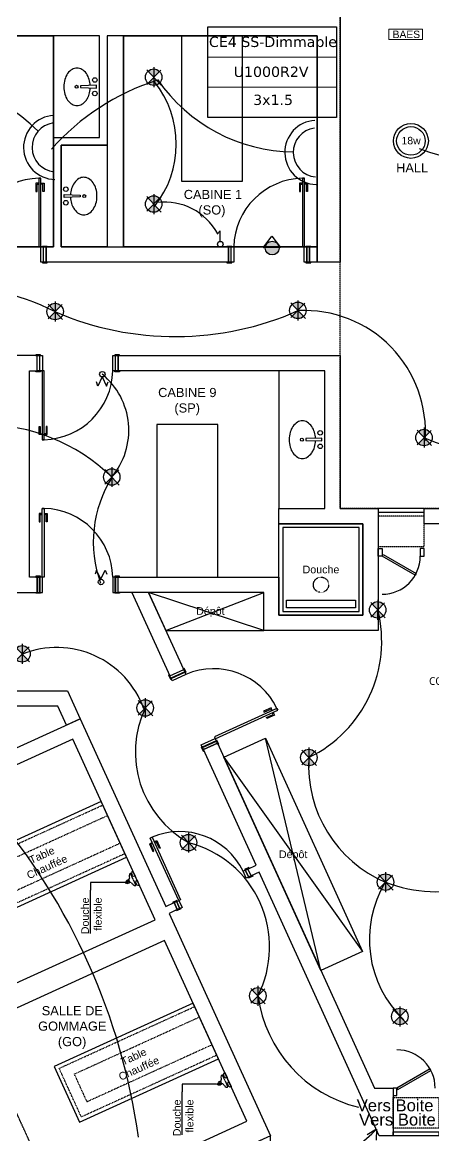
# Model space of a CAD drawing. Header units: millimetres. Extents: x 31778 to 54642, y 18502 to 28743.
# Drawn here: x 36050 to 36589, y 20544 to 22002 of the extents above; entities that cross this region are included whole.
import ezdxf
from ezdxf.enums import TextEntityAlignment as Align

# ---------------------------------------------------------------- set-up
doc = ezdxf.new("R2010")
doc.units = ezdxf.units.MM
for name, pattern in [('ACAD_ISO03W100', [30, 12, -18]), ('CACHE', [0.375, 0.25, -0.125]), ('DASHED2', [0.375, 0.25, -0.125])]:
    doc.linetypes.add(name, pattern=pattern)
for name, color, linetype in [('BS', 1, 'Continuous'), ('CIRCUITS ECLAIRAGE', 1, 'Continuous'), ('eclairage vision', 1, 'Continuous'), ('MUR BAS', 7, 'Continuous'), ('Plan Archi', 8, 'Continuous')]:
    doc.layers.add(name, color=color, linetype=linetype)
doc.layers.add('STRUCTURE POUTRES', color=5, linetype='ACAD_ISO03W100', lineweight=20)
doc.styles.add('0-TEXT-BASE', font='')
doc.styles.get("Standard").update_dxf_attribs({"font": 'arial.ttf'})
doc.styles.add('STD', font='arial.ttf')
doc.styles.add('Verdana', font='verdana.ttf')
doc.styles.get('0-TEXT-BASE').set_extended_font_data('Roboto Light')

# ---------------------------------------------------------------- blocks, each defined once
blk = doc.blocks.new('_DOT')
at = {"color": 0, "linetype": 'ByBlock', "ltscale": 0.3}
blk.add_line((-0.5, 0), (-1, 0), dxfattribs=at)
at = {"color": 0, "linetype": 'ByBlock', "ltscale": 0.3, "const_width": 0.5}
blk.add_lwpolyline([(-0.25, 0, 1), (0.25, 0, 1)], format="xyb", close=True, dxfattribs=at)
blk = doc.blocks.new('18w')
at = {"layer": 'MUR BAS', "color": 1}
for radius in [46.6, 38.1]:
    blk.add_circle((54837.7, -12071.2), radius, dxfattribs=at)
at = {"layer": 'MUR BAS', "color": 1, "insert": (54812.6, -12060.4), "char_height": 20, "attachment_point": 1}
blk.add_mtext_dynamic_manual_height_columns('18w', width=53.485, gutter_width=100, heights=[0], dxfattribs=at)
blk = doc.blocks.new('variateur')
at = {"layer": 'eclairage vision'}
h = blk.add_hatch(color=5, dxfattribs=at)
h.paths.add_polyline_path([(54656.2, -12067.7), (54656.1, -12078.4), (54656.2, -12078.5), (54663.7, -12070.8, 0.196209)])
h.paths.add_polyline_path([(54656.2, -12067.7, 0.190517), (54648.8, -12070.6), (54656.1, -12078.4)])
h.paths.add_polyline_path([(54656.1, -12089.3, 0.192665), (54663.6, -12086.4), (54656.2, -12078.5), (54656.1, -12078.6)])
h.paths.add_polyline_path([(54656.1, -12078.6), (54648.6, -12086.2, 0.194568), (54656.1, -12089.3)])
at = {"layer": 'eclairage vision', "color": 5}
for p, q in [((54647, -12068.7), (54666, -12089)), ((54665.3, -12069.2), (54647, -12087.9)), ((54656.2, -12065.5), (54656.1, -12091.5))]:
    blk.add_line(p, q, dxfattribs=at)
blk.add_circle((54656.1, -12078.5), 10.8, dxfattribs=at)
blk = doc.blocks.new('interrupteur simple allumage')
at = {"color": 3}
for p, q in [((0, -27473), (-13941, -42319)), ((0, -73626), (0, -27473))]:
    blk.add_line(p, q, dxfattribs=at)
blk.add_circle((0, -85871), 12245, dxfattribs=at)
blk = doc.blocks.new('interrupteur va et vient')
at = {"color": 3}
for p, q in [((-54224, 161), (-63058, -26710)), ((-27133, -57936), (-54224, 161)), ((-27143, -57938), (-52, 159)), ((-52, 159), (8782, -26712))]:
    blk.add_line(p, q, dxfattribs=at)
blk.add_circle((-27143, -74945), 17007, dxfattribs=at)
blk = doc.blocks.new('BS')
at = {"layer": 'BS', "color": 5, "lineweight": 20}
blk.add_lwpolyline([(-0.073, 0.734), (0.373, 0.734), (0.373, -0.74), (-0.073, -0.74)], close=True, dxfattribs=at)
at = {"layer": 'BS', "insert": (-0.014, -0.574), "char_height": 0.3211, "width": 1.19868, "attachment_point": 1, "rotation": 90, "style": 'STD'}
blk.add_mtext('BAES', dxfattribs=at)
blk = doc.blocks.new('ETIQ ECL')
at = {"color": 6, "linetype": 'ByBlock'}
blk.add_lwpolyline([(-28.09, 19.8), (28.09, 19.8), (28.09, -19.8), (-28.09, -19.8)], close=True, dxfattribs=at)
at = {"layer": 'STRUCTURE POUTRES', "color": 6, "linetype": 'ByBlock'}
for points in [[(-28.09, 19.8), (28.09, 19.8), (28.09, 6.6), (-28.09, 6.6)], [(-28.09, 6.6), (28.09, 6.6), (28.09, -6.6), (-28.09, -6.6)], [(-28.09, -6.6), (28.09, -6.6), (28.09, -19.8), (-28.09, -19.8)]]:
    blk.add_lwpolyline(points, close=True, dxfattribs=at)
at = {"layer": 'STRUCTURE POUTRES', "color": 6, "linetype": 'ByBlock', "style": 'Verdana'}
for tag, p in [('CIRCUIT', (0.33, 10.99)), ('CABLE', (-0.49, -2.08)), ('SECTION', (0.37, -14.32))]:
    blk.add_attdef(tag, text='', height=4.5, dxfattribs=at).set_placement(p, align=Align.CENTER)
blk = doc.blocks.new('FLECHZ')
at = {"color": 6}
for q in [(-13.5, 5), (-3.4, 14)]:
    blk.add_line((0, 0), q, dxfattribs=at)
blk = doc.blocks.new('A$C05632335')
at = {"layer": 'CIRCUITS ECLAIRAGE'}
h = blk.add_hatch(color=3, dxfattribs=at)
h.dxf.hatch_style = 1
edge = h.paths.add_edge_path()
edge.add_arc((10.8, 15.7), 9.07, 0, 360)
at = {"layer": 'CIRCUITS ECLAIRAGE', "color": 3}
for p, q in [((0, 15.3), (22.6, 15.3)), ((10.8, 0), (0, 15.3)), ((22.6, 15.3), (10.8, 0))]:
    blk.add_line(p, q, dxfattribs=at)
blk.add_circle((10.8, 15.7), 9.07, dxfattribs=at)

msp = doc.modelspace()

# ---------------------------------------------------------------- linework, layer by layer
at = {"layer": 'CIRCUITS ECLAIRAGE', "color": 1, "lineweight": 35}
for p, q in [((36090.947, 21984.371), (35815.947, 21984.371)), ((36090.947, 21708.215), (36090.947, 21984.371)), ((36182.297, 21984.371), (36182.297, 21708.215)), ((36435.947, 21984.371), (36182.297, 21984.371)), ((36435.947, 21708.215), (36435.947, 21984.371)), ((35815.947, 21708.215), (36090.947, 21708.215)), ((36182.297, 21708.215), (36435.947, 21708.215))]:
    msp.add_line(p, q, dxfattribs=at)
at = {"layer": 'CIRCUITS ECLAIRAGE', "color": 4}
for centre, radius, start, end in [((35908.737, 21699.647), 227.5, 44.681877, 101.578948), ((36120.564, 21842.766), 130.953, 321.29775, 38.70225), ((36407.358, 22051.261), 218.738, 214.4992, 269.31525), ((36235.911, 21687.466), 79.561, 28.951883, 96.357363), ((35934.829, 21302.056), 358.091, 63.741719, 115.732818), ((36250.297, 21986.613), 395.897, 246.629664, 293.921161), ((36419.243, 21466.362), 158.562, 355.602986, 92.90976), ((36094.55, 21468.078), 94.841, 319.885232, 50.683351), ((35996.775, 21230.083), 245.547, 46.086072, 132.604328), ((36701.558, 21755.884), 322.934, 247.192527, 290.39571), ((36301.19, 21321.912), 158.289, 147.664101, 200.023308), ((36351.03, 21191.991), 169.5, 295.951029, 14.030442), ((36094.887, 21062.266), 121.398, 19.818709, 111.65468), ((36333.35, 21046.497), 135.308, 154.462768, 240.961433), ((36590.581, 21028.666), 165.731, 176.26284, 247.044731), ((36233.248, 20791.663), 140.518, 332.857299, 75.665012), ((36592.627, 21052.485), 188.591, 249.173797, 321.257631), ((36649.458, 20801.405), 145.117, 148.917047, 226.555965), ((36530.686, 20750.468), 173.599, 187.714035, 256.485862)]:
    msp.add_arc(centre, radius, start, end, dxfattribs=at)
at = {"layer": 'CIRCUITS ECLAIRAGE', "color": 2}
msp.add_arc((36319.457, 21632.522), 308.17, 107.683171, 138.633434, dxfattribs=at)
at = {"layer": 'CIRCUITS ECLAIRAGE', "color": 3}
for centre, radius, start, end in [((36093.577, 21838.519), 42.02, 93.433272, 268.730057), ((36094.926, 21838.544), 32.265, 98.107904, 264.055426), ((36435.654, 21831.918), 42.02, 93.433272, 268.730057), ((36437.003, 21831.943), 32.265, 98.107904, 264.055426)]:
    msp.add_arc(centre, radius, start, end, dxfattribs=at)
at = {"layer": 'CIRCUITS ECLAIRAGE', "color": 6}
for centre, radius, start, end in [((36664.801, 22086.699), 267.242, 249.165497, 296.9753), ((35371.721, 20426.516), 838.383, 7.947001, 40.356694), ((36197.189, 20886.886), 460.42, 278.210388, 313.466817)]:
    msp.add_arc(centre, radius, start, end, dxfattribs=at)
at = {"layer": 'Plan Archi', "linetype": 'DASHED2'}
for p, q in [((36466.028, 21365.786), (36466.028, 22217.672)), ((36655.508, 21365.786), (36466.028, 21365.786)), ((36576.028, 21355.786), (36516.028, 21355.786)), ((36516.028, 21355.786), (36516.028, 21315.786)), ((36576.028, 21315.786), (36576.028, 21355.786)), ((36516.028, 21315.786), (36576.028, 21315.786)), ((36065.24, 20524.142), (36023.761, 20615.134))]:
    msp.add_line(p, q, dxfattribs=at)
at = {"layer": 'Plan Archi'}
for p, q in [((36465.947, 22115.172), (36465.947, 21688.215)), ((36150.947, 21984.371), (35815.947, 21984.371)), ((36150.947, 21984.371), (36090.947, 21984.371)), ((36090.947, 21984.371), (36090.947, 21851.293)), ((36150.947, 21851.293), (36150.947, 21984.371)), ((36150.947, 21851.293), (36150.947, 21984.371)), ((36435.947, 21984.371), (36160.947, 21984.371)), ((36160.947, 21984.371), (36160.947, 21841.293)), ((36338.447, 21984.371), (36258.447, 21984.371)), ((36258.447, 21984.371), (36258.447, 21794.371)), ((36338.447, 21794.371), (36338.447, 21984.371)), ((36435.947, 21688.215), (36435.947, 21984.371)), ((36147.19, 21919.811), (36126.23, 21919.152)), ((36126.23, 21919.152), (36126.23, 21916.777)), ((36126.23, 21916.777), (36147.19, 21916.117)), ((36147.19, 21916.117), (36147.19, 21919.811)), ((36090.947, 21851.293), (36150.947, 21851.293)), ((36090.947, 21708.215), (36090.947, 21851.293)), ((36090.947, 21851.293), (36150.947, 21851.293)), ((36100.947, 21708.215), (36100.947, 21841.293)), ((36100.947, 21841.293), (36160.947, 21841.293)), ((36160.947, 21841.293), (36100.947, 21841.293)), ((36100.947, 21841.293), (36100.947, 21708.215)), ((36160.947, 21841.293), (36160.947, 21708.215)), ((36071.746, 21798.227), (36071.746, 21708.215)), ((36074.388, 21798.227), (36071.746, 21798.227)), ((36071.746, 21798.227), (36074.388, 21798.227)), ((36074.388, 21708.215), (36074.388, 21798.227)), ((36416.746, 21798.227), (36416.746, 21708.215)), ((36419.388, 21798.227), (36416.746, 21798.227)), ((36416.746, 21798.227), (36419.388, 21798.227)), ((36419.388, 21708.215), (36419.388, 21798.227)), ((36067.79, 21791.513), (36067.79, 21780.786)), ((36071.584, 21791.513), (36067.79, 21791.513)), ((36069.162, 21780.786), (36069.162, 21790.384)), ((36069.162, 21790.384), (36071.665, 21790.384)), ((36076.972, 21790.384), (36074.469, 21790.384)), ((36074.55, 21791.513), (36078.344, 21791.513)), ((36076.972, 21780.786), (36076.972, 21790.384)), ((36078.344, 21791.513), (36078.344, 21780.786)), ((36258.447, 21794.371), (36338.447, 21794.371)), ((36412.79, 21791.513), (36412.79, 21780.786)), ((36416.584, 21791.513), (36412.79, 21791.513)), ((36414.162, 21780.786), (36414.162, 21790.384)), ((36414.162, 21790.384), (36416.665, 21790.384)), ((36421.972, 21790.384), (36419.469, 21790.384)), ((36419.55, 21791.513), (36423.344, 21791.513)), ((36421.972, 21780.786), (36421.972, 21790.384)), ((36423.344, 21791.513), (36423.344, 21780.786)), ((36067.79, 21780.786), (36069.162, 21780.786)), ((36078.344, 21780.786), (36076.972, 21780.786)), ((36104.704, 21773.039), (36104.704, 21776.733)), ((36104.704, 21776.733), (36125.664, 21776.073)), ((36125.664, 21773.699), (36104.704, 21773.039)), ((36125.664, 21776.073), (36125.664, 21773.699)), ((36412.79, 21780.786), (36414.162, 21780.786)), ((36423.344, 21780.786), (36421.972, 21780.786)), ((36071.746, 21708.215), (36074.388, 21708.215)), ((36074.067, 21688.215), (36074.067, 21708.215)), ((36074.067, 21708.215), (36077.278, 21708.215)), ((36076.36, 21708.368), (36076.36, 21709.284)), ((36076.36, 21709.284), (36082.628, 21709.284)), ((36082.628, 21708.368), (36076.36, 21708.368)), ((36077.278, 21708.215), (36077.278, 21688.215)), ((36077.736, 21688.215), (36077.736, 21708.215)), ((36077.736, 21708.215), (36080.947, 21708.215)), ((36080.947, 21688.215), (36080.947, 21708.215)), ((36080.947, 21708.215), (36090.947, 21708.215)), ((36080.947, 21708.215), (36080.947, 21688.215)), ((36082.628, 21709.284), (36082.628, 21708.368)), ((36160.947, 21708.215), (36100.947, 21708.215)), ((36100.947, 21708.215), (36319.866, 21708.215)), ((36317.879, 21708.368), (36317.879, 21709.284)), ((36317.879, 21709.284), (36324.147, 21709.284)), ((36324.147, 21708.368), (36317.879, 21708.368)), ((36319.866, 21708.215), (36319.866, 21688.215)), ((36319.866, 21688.215), (36319.866, 21708.215)), ((36319.866, 21708.215), (36323.077, 21708.215)), ((36323.077, 21708.215), (36323.077, 21688.215)), ((36323.535, 21688.215), (36323.535, 21708.215)), ((36323.535, 21708.215), (36326.746, 21708.215)), ((36324.147, 21709.284), (36324.147, 21708.368)), ((36326.746, 21708.215), (36326.746, 21688.215)), ((36416.746, 21708.215), (36419.388, 21708.215)), ((36419.067, 21688.215), (36419.067, 21708.215)), ((36419.067, 21708.215), (36422.278, 21708.215)), ((36421.36, 21708.368), (36421.36, 21709.284)), ((36421.36, 21709.284), (36427.628, 21709.284)), ((36427.628, 21708.368), (36421.36, 21708.368)), ((36422.278, 21708.215), (36422.278, 21688.215)), ((36422.736, 21688.215), (36422.736, 21708.215)), ((36422.736, 21708.215), (36425.947, 21708.215)), ((36425.947, 21688.215), (36425.947, 21708.215)), ((36425.947, 21708.215), (36435.947, 21708.215)), ((36425.947, 21708.215), (36425.947, 21688.215)), ((36427.628, 21709.284), (36427.628, 21708.368)), ((36435.947, 21708.215), (36435.947, 21688.215)), ((36077.278, 21688.215), (36074.067, 21688.215)), ((36080.947, 21688.215), (36074.067, 21688.215)), ((36076.36, 21688.062), (36076.36, 21687.146)), ((36082.628, 21688.062), (36076.36, 21688.062)), ((36076.36, 21687.146), (36082.628, 21687.146)), ((36080.794, 21688.215), (36076.513, 21688.215)), ((36319.866, 21688.215), (36080.947, 21688.215)), ((36082.628, 21687.146), (36082.628, 21688.062)), ((36317.879, 21688.062), (36317.879, 21687.146)), ((36324.147, 21688.062), (36317.879, 21688.062)), ((36317.879, 21687.146), (36324.147, 21687.146)), ((36323.077, 21688.215), (36319.866, 21688.215)), ((36326.746, 21688.215), (36323.535, 21688.215)), ((36324.147, 21687.146), (36324.147, 21688.062)), ((36422.278, 21688.215), (36419.067, 21688.215)), ((36425.947, 21688.215), (36419.067, 21688.215)), ((36421.36, 21688.062), (36421.36, 21687.146)), ((36427.628, 21688.062), (36421.36, 21688.062)), ((36421.36, 21687.146), (36427.628, 21687.146)), ((36425.794, 21688.215), (36421.513, 21688.215)), ((36435.947, 21688.215), (36425.947, 21688.215)), ((36427.628, 21687.146), (36427.628, 21688.062)), ((36465.947, 21688.215), (36435.947, 21688.215)), ((36069.289, 21565.786), (36039.289, 21565.786)), ((36073.875, 21566.856), (36067.607, 21566.856)), ((36067.607, 21566.856), (36067.607, 21565.939)), ((36067.607, 21565.939), (36073.875, 21565.939)), ((36069.289, 21545.786), (36069.289, 21565.786)), ((36069.289, 21545.786), (36069.289, 21565.786)), ((36069.289, 21565.786), (36076.169, 21565.786)), ((36069.442, 21565.786), (36073.722, 21565.786)), ((36072.499, 21565.786), (36072.499, 21545.786)), ((36072.958, 21545.786), (36072.958, 21565.786)), ((36072.958, 21565.786), (36076.169, 21565.786)), ((36073.875, 21565.939), (36073.875, 21566.856)), ((36076.169, 21565.786), (36076.169, 21545.786)), ((36168.49, 21545.786), (36168.49, 21565.786)), ((36168.49, 21565.786), (36171.7, 21565.786)), ((36177.357, 21566.856), (36171.089, 21566.856)), ((36171.089, 21566.856), (36171.089, 21565.939)), ((36171.089, 21565.939), (36177.357, 21565.939)), ((36171.7, 21565.786), (36171.7, 21545.786)), ((36172.159, 21545.786), (36172.159, 21565.786)), ((36172.159, 21565.786), (36175.37, 21565.786)), ((36175.37, 21545.786), (36175.37, 21565.786)), ((36175.37, 21565.786), (36466.028, 21565.786)), ((36175.37, 21565.786), (36175.37, 21545.786)), ((36177.357, 21565.939), (36177.357, 21566.856)), ((36466.028, 21565.786), (36466.028, 21365.786)), ((36059.289, 21275.786), (36059.289, 21545.786)), ((36059.289, 21545.786), (36069.289, 21545.786)), ((36067.607, 21544.717), (36067.607, 21545.634)), ((36067.607, 21545.634), (36073.875, 21545.634)), ((36073.875, 21544.717), (36067.607, 21544.717)), ((36072.499, 21545.786), (36069.289, 21545.786)), ((36076.169, 21545.786), (36072.958, 21545.786)), ((36073.875, 21545.634), (36073.875, 21544.717)), ((36075.848, 21545.786), (36075.848, 21455.775)), ((36078.49, 21545.786), (36075.848, 21545.786)), ((36078.49, 21455.775), (36078.49, 21545.786)), ((36171.7, 21545.786), (36168.49, 21545.786)), ((36171.089, 21544.717), (36171.089, 21545.634)), ((36171.089, 21545.634), (36177.357, 21545.634)), ((36177.357, 21544.717), (36171.089, 21544.717)), ((36175.37, 21545.786), (36172.159, 21545.786)), ((36446.028, 21545.786), (36175.37, 21545.786)), ((36177.357, 21545.634), (36177.357, 21544.717)), ((36446.028, 21545.786), (36386.028, 21545.786)), ((36386.028, 21545.786), (36386.028, 21365.786)), ((36446.028, 21365.786), (36446.028, 21545.786)), ((36446.028, 21365.786), (36446.028, 21545.786)), ((36071.892, 21462.488), (36071.892, 21473.215)), ((36071.892, 21473.215), (36073.264, 21473.215)), ((36075.686, 21462.488), (36071.892, 21462.488)), ((36073.264, 21473.215), (36073.264, 21463.617)), ((36073.264, 21463.617), (36075.767, 21463.617)), ((36081.074, 21463.617), (36078.571, 21463.617)), ((36078.652, 21462.488), (36082.446, 21462.488)), ((36081.074, 21473.215), (36081.074, 21463.617)), ((36082.446, 21473.215), (36081.074, 21473.215)), ((36082.446, 21462.488), (36082.446, 21473.215)), ((36306.028, 21475.786), (36226.028, 21475.786)), ((36226.028, 21475.786), (36226.028, 21275.786)), ((36306.028, 21275.786), (36306.028, 21475.786)), ((36075.848, 21455.775), (36078.49, 21455.775)), ((36078.49, 21455.775), (36075.848, 21455.775)), ((36442.271, 21457.765), (36421.311, 21457.106)), ((36421.311, 21457.106), (36421.311, 21454.731)), ((36421.311, 21454.731), (36442.271, 21454.071)), ((36442.271, 21454.071), (36442.271, 21457.765)), ((36075.848, 21275.786), (36075.848, 21365.798)), ((36075.848, 21365.798), (36078.49, 21365.798)), ((36078.49, 21365.798), (36075.848, 21365.798)), ((36078.49, 21365.798), (36078.49, 21275.786)), ((36386.028, 21365.786), (36446.028, 21365.786)), ((36386.028, 21345.786), (36386.028, 21365.786)), ((36386.028, 21365.786), (36446.028, 21365.786)), ((36466.028, 21365.786), (36516.028, 21365.786)), ((36516.028, 21365.786), (36516.028, 21205.786)), ((36516.028, 21365.786), (36516.028, 21360.786)), ((36576.028, 21365.786), (36516.028, 21365.786)), ((36516.028, 21360.786), (36576.028, 21360.786)), ((36576.028, 21345.786), (36576.028, 21365.786)), ((36576.028, 21365.786), (36685.508, 21365.786)), ((36576.028, 21360.786), (36576.028, 21365.786)), ((36071.892, 21359.085), (36071.892, 21348.358)), ((36075.686, 21359.085), (36071.892, 21359.085)), ((36071.892, 21348.358), (36073.264, 21348.358)), ((36073.264, 21348.358), (36073.264, 21357.956)), ((36073.264, 21357.956), (36075.767, 21357.956)), ((36081.074, 21357.956), (36078.571, 21357.956)), ((36078.652, 21359.085), (36082.446, 21359.085)), ((36081.074, 21348.358), (36081.074, 21357.956)), ((36082.446, 21348.358), (36081.074, 21348.358)), ((36082.446, 21359.085), (36082.446, 21348.358)), ((36386.028, 21345.786), (36496.028, 21345.786)), ((36386.028, 21225.786), (36386.028, 21345.786)), ((36496.028, 21345.786), (36386.028, 21345.786)), ((36496.028, 21345.786), (36496.028, 21225.786)), ((36496.028, 21225.786), (36496.028, 21345.786)), ((36655.508, 21345.786), (36576.028, 21345.786)), ((36491.028, 21340.786), (36391.028, 21340.786)), ((36391.028, 21340.786), (36391.028, 21230.786)), ((36491.028, 21230.786), (36491.028, 21340.786)), ((36516.028, 21303.286), (36516.028, 21313.286)), ((36516.028, 21313.286), (36521.028, 21313.286)), ((36521.028, 21303.286), (36516.028, 21303.286)), ((36521.028, 21313.286), (36521.028, 21303.286)), ((36521.028, 21303.286), (36522.278, 21305.451)), ((36564.329, 21278.286), (36521.028, 21303.286)), ((36522.278, 21305.451), (36565.579, 21280.451)), ((36576.028, 21313.286), (36571.028, 21313.286)), ((36571.028, 21313.286), (36571.028, 21303.286)), ((36571.028, 21303.286), (36576.028, 21303.286)), ((36576.028, 21303.286), (36576.028, 21313.286)), ((36069.289, 21275.786), (36059.289, 21275.786)), ((36073.875, 21276.856), (36067.607, 21276.856)), ((36067.607, 21276.856), (36067.607, 21275.939)), ((36067.607, 21275.939), (36073.875, 21275.939)), ((36072.499, 21275.786), (36069.289, 21275.786)), ((36069.289, 21275.786), (36069.289, 21255.786)), ((36069.289, 21255.786), (36069.289, 21275.786)), ((36072.499, 21255.786), (36072.499, 21275.786)), ((36076.169, 21275.786), (36072.958, 21275.786)), ((36072.958, 21275.786), (36072.958, 21255.786)), ((36073.875, 21275.939), (36073.875, 21276.856)), ((36078.49, 21275.786), (36075.848, 21275.786)), ((36076.169, 21255.786), (36076.169, 21275.786)), ((36171.7, 21275.786), (36168.49, 21275.786)), ((36168.49, 21275.786), (36168.49, 21255.786)), ((36177.357, 21276.856), (36171.089, 21276.856)), ((36171.089, 21276.856), (36171.089, 21275.939)), ((36171.089, 21275.939), (36177.357, 21275.939)), ((36171.7, 21255.786), (36171.7, 21275.786)), ((36175.37, 21275.786), (36172.159, 21275.786)), ((36172.159, 21275.786), (36172.159, 21255.786)), ((36175.37, 21255.786), (36175.37, 21275.786)), ((36175.37, 21255.786), (36175.37, 21275.786)), ((36175.37, 21275.786), (36386.028, 21275.786)), ((36177.357, 21275.939), (36177.357, 21276.856)), ((36226.028, 21275.786), (36306.028, 21275.786)), ((36386.028, 21275.786), (36386.028, 21225.786)), ((36565.579, 21280.451), (36564.329, 21278.286)), ((36039.289, 21255.786), (36069.289, 21255.786)), ((36067.607, 21254.717), (36067.607, 21255.634)), ((36067.607, 21255.634), (36073.875, 21255.634)), ((36073.875, 21254.717), (36067.607, 21254.717)), ((36069.289, 21255.786), (36076.169, 21255.786)), ((36069.442, 21255.786), (36073.722, 21255.786)), ((36072.958, 21255.786), (36076.169, 21255.786)), ((36073.875, 21255.634), (36073.875, 21254.717)), ((36168.49, 21255.786), (36171.7, 21255.786)), ((36171.089, 21254.717), (36171.089, 21255.634)), ((36171.089, 21255.634), (36177.357, 21255.634)), ((36177.357, 21254.717), (36171.089, 21254.717)), ((36172.159, 21255.786), (36175.37, 21255.786)), ((36366.028, 21255.786), (36175.37, 21255.786)), ((36177.357, 21255.634), (36177.357, 21254.717)), ((36193.297, 21255.786), (36243.134, 21146.461)), ((36215.277, 21255.786), (36193.297, 21255.786)), ((36366.028, 21255.786), (36215.277, 21255.786)), ((36215.277, 21255.786), (36238.07, 21205.786)), ((36366.028, 21205.786), (36215.277, 21255.786)), ((36261.332, 21154.756), (36215.277, 21255.786)), ((36238.07, 21205.786), (36366.028, 21255.786)), ((36366.028, 21205.786), (36366.028, 21255.786)), ((36366.028, 21205.786), (36366.028, 21255.786)), ((36396.028, 21235.786), (36396.028, 21245.786)), ((36396.028, 21245.786), (36486.028, 21245.786)), ((36486.028, 21245.786), (36486.028, 21235.786)), ((36391.028, 21230.786), (36491.028, 21230.786)), ((36486.028, 21235.786), (36396.028, 21235.786)), ((36496.028, 21225.786), (36386.028, 21225.786)), ((36386.028, 21225.786), (36496.028, 21225.786)), ((36238.07, 21205.786), (36366.028, 21205.786)), ((36516.028, 21205.786), (36366.028, 21205.786)), ((36260.647, 21156.628), (36261.481, 21157.008)), ((36263.247, 21150.925), (36260.647, 21156.628)), ((36261.481, 21157.008), (36264.081, 21151.305)), ((36242.171, 21148.206), (36241.337, 21147.825)), ((36241.337, 21147.825), (36243.937, 21142.122)), ((36244.771, 21142.502), (36242.171, 21148.206)), ((36243.134, 21146.461), (36261.332, 21154.756)), ((36243.134, 21146.461), (36261.332, 21154.756)), ((36244.466, 21143.539), (36243.134, 21146.461)), ((36243.937, 21142.122), (36244.771, 21142.502)), ((36262.664, 21151.835), (36244.466, 21143.539)), ((36244.656, 21143.122), (36262.854, 21151.418)), ((36245.988, 21140.201), (36244.656, 21143.122)), ((36264.186, 21148.497), (36245.988, 21140.201)), ((36261.332, 21154.756), (36262.664, 21151.835)), ((36262.854, 21151.418), (36264.186, 21148.497)), ((36264.081, 21151.305), (36263.247, 21150.925)), ((35999.593, 21126.687), (36109.278, 21126.687)), ((36109.278, 21126.687), (36125.869, 21090.291)), ((36096.415, 21106.687), (36019.593, 21106.687)), ((36107.671, 21081.995), (36096.415, 21106.687)), ((36383.42, 21103.94), (36301.517, 21066.604)), ((36302.613, 21064.2), (36384.516, 21101.535)), ((36375.671, 21104.755), (36365.91, 21100.305)), ((36365.91, 21100.305), (36366.479, 21099.057)), ((36366.479, 21099.057), (36375.212, 21103.038)), ((36375.212, 21103.038), (36376.25, 21100.761)), ((36377.244, 21101.302), (36375.671, 21104.755)), ((36378.452, 21095.932), (36377.414, 21098.209)), ((36378.475, 21098.604), (36380.048, 21095.151)), ((36384.516, 21101.535), (36383.42, 21103.94)), ((36383.42, 21103.94), (36384.516, 21101.535)), ((35861.951, 20969.983), (36125.869, 21090.291)), ((36125.869, 21090.291), (36107.671, 21081.995)), ((36125.869, 21090.291), (36237.862, 20844.613)), ((36369.718, 21091.95), (36378.452, 21095.932)), ((36370.288, 21090.702), (36369.718, 21091.95)), ((36380.048, 21095.151), (36370.288, 21090.702)), ((36115.925, 21063.777), (35870.247, 20951.784)), ((36223.79, 20827.208), (36115.925, 21063.777)), ((36285.094, 21054.046), (36284.26, 21053.666)), ((36284.26, 21053.666), (36286.86, 21047.962)), ((36284.281, 21056.196), (36302.48, 21064.492)), ((36285.613, 21053.275), (36284.281, 21056.196)), ((36287.135, 21049.936), (36284.281, 21056.196)), ((36287.694, 21048.342), (36285.094, 21054.046)), ((36287.072, 21050.075), (36285.296, 21053.97)), ((36303.811, 21061.57), (36285.613, 21053.275)), ((36285.803, 21052.857), (36304.002, 21061.153)), ((36287.135, 21049.936), (36305.333, 21058.232)), ((36305.333, 21058.232), (36287.135, 21049.936)), ((36301.517, 21066.604), (36302.613, 21064.2)), ((36302.48, 21064.492), (36303.811, 21061.57)), ((36303.57, 21062.468), (36304.404, 21062.848)), ((36306.17, 21056.765), (36303.57, 21062.468)), ((36304.002, 21061.153), (36305.333, 21058.232)), ((36304.404, 21062.848), (36307.004, 21057.145)), ((36305.333, 21058.232), (36511.102, 20606.84)), ((36307.004, 21057.145), (36306.17, 21056.765)), ((36313.629, 21040.033), (36368.224, 21064.921)), ((36368.224, 21064.921), (36495.508, 20785.7)), ((36440.913, 20760.813), (36368.224, 21064.921)), ((36286.86, 21047.962), (36287.694, 21048.342)), ((36356.047, 20898.488), (36287.135, 21049.936)), ((36440.913, 20760.813), (36313.629, 21040.033)), ((36313.629, 21040.033), (36495.508, 20785.7)), ((36153.266, 20981.89), (35971.283, 20898.932)), ((36186.449, 20909.096), (36153.266, 20981.89)), ((36220.014, 20928.022), (36216.562, 20926.448)), ((36216.562, 20926.448), (36221.011, 20916.687)), ((36217.377, 20934.197), (36219.781, 20935.293)), ((36219.781, 20935.293), (36217.377, 20934.197)), ((36254.712, 20852.294), (36217.377, 20934.197)), ((36218.279, 20925.99), (36220.556, 20927.028)), ((36222.26, 20917.256), (36218.279, 20925.99)), ((36219.781, 20935.293), (36257.117, 20853.39)), ((36222.713, 20929.252), (36226.165, 20930.826)), ((36225.385, 20929.229), (36223.108, 20928.191)), ((36229.366, 20920.495), (36225.385, 20929.229)), ((36226.165, 20930.826), (36230.615, 20921.065)), ((36004.466, 20826.138), (36186.449, 20909.096)), ((36221.011, 20916.687), (36222.26, 20917.256)), ((36230.615, 20921.065), (36229.366, 20920.495)), ((36346.634, 20895.372), (36340.931, 20892.772)), ((36341.311, 20891.938), (36347.014, 20894.538)), ((36342.348, 20892.243), (36345.269, 20893.575)), ((36345.269, 20893.575), (36356.047, 20898.488)), ((36345.269, 20893.575), (36349.417, 20884.475)), ((36349.417, 20884.475), (36345.269, 20893.575)), ((36347.014, 20894.538), (36346.634, 20895.372)), ((36189.261, 20879.403), (36188.524, 20879.068)), ((36189.275, 20879.247), (36189.967, 20877.728)), ((36191.516, 20887.764), (36192.375, 20885.882)), ((36192.807, 20888.126), (36191.602, 20887.577)), ((36195.038, 20880.041), (36192.301, 20886.042)), ((36192.763, 20888.221), (36193.58, 20886.431)), ((36194.279, 20884.897), (36193.074, 20884.347)), ((36194.323, 20884.802), (36193.506, 20886.592)), ((36197.676, 20884.481), (36194.72, 20890.964)), ((36194.749, 20890.9), (36197.676, 20884.481)), ((36203.047, 20872.702), (36194.749, 20890.9)), ((36195.038, 20880.041), (36197.775, 20874.039)), ((36203.047, 20872.702), (36200.12, 20879.121)), ((36200.12, 20879.121), (36203.076, 20872.638)), ((36339.009, 20890.721), (36341.931, 20892.053)), ((36343.157, 20881.622), (36339.009, 20890.721)), ((36340.931, 20892.772), (36341.311, 20891.938)), ((36341.931, 20892.053), (36346.078, 20882.953)), ((36346.496, 20883.144), (36342.348, 20892.243)), ((36346.078, 20882.953), (36343.157, 20881.622)), ((36345.585, 20882.561), (36351.289, 20885.161)), ((36345.966, 20881.727), (36345.585, 20882.561)), ((36351.669, 20884.327), (36345.966, 20881.727)), ((36349.417, 20884.475), (36346.496, 20883.144)), ((36360.189, 20889.386), (36349.417, 20884.475)), ((36351.289, 20885.161), (36351.669, 20884.327)), ((36517.192, 20544.34), (36360.189, 20889.386)), ((36186.955, 20878.064), (36187.601, 20876.649)), ((36188.246, 20875.234), (36187.601, 20876.649)), ((36188.517, 20877.484), (36188.674, 20877.139)), ((36188.831, 20876.794), (36188.674, 20877.139)), ((36190.66, 20876.21), (36189.967, 20877.728)), ((36190.769, 20876.097), (36190.032, 20875.76)), ((36198.207, 20876.284), (36197.002, 20875.734)), ((36198.56, 20872.317), (36197.702, 20874.2)), ((36198.164, 20876.379), (36198.98, 20874.589)), ((36199.68, 20873.054), (36198.475, 20872.505)), ((36199.723, 20872.959), (36198.907, 20874.749)), ((36237.862, 20844.613), (36248.745, 20849.574)), ((36252.474, 20852.449), (36246.771, 20849.849)), ((36246.771, 20849.849), (36247.151, 20849.015)), ((36247.151, 20849.015), (36252.854, 20851.615)), ((36248.745, 20849.574), (36255.004, 20852.427)), ((36252.892, 20840.474), (36248.745, 20849.574)), ((36248.745, 20849.574), (36252.892, 20840.474)), ((36248.884, 20849.637), (36252.779, 20851.412)), ((36251.666, 20850.905), (36255.814, 20841.806)), ((36252.083, 20851.095), (36255.004, 20852.427)), ((36256.231, 20841.996), (36252.083, 20851.095)), ((36252.854, 20851.615), (36252.474, 20852.449)), ((36257.117, 20853.39), (36254.712, 20852.294)), ((36255.004, 20852.427), (36259.152, 20843.328)), ((36252.892, 20840.474), (36242.01, 20835.514)), ((36242.01, 20835.514), (36374.742, 20544.34)), ((36251.426, 20839.638), (36257.129, 20842.238)), ((36251.806, 20838.804), (36251.426, 20839.638)), ((36257.509, 20841.404), (36251.806, 20838.804)), ((36255.814, 20841.806), (36252.892, 20840.474)), ((36259.152, 20843.328), (36256.231, 20841.996)), ((36257.129, 20842.238), (36257.509, 20841.404)), ((35978.092, 20715.206), (36223.79, 20827.208)), ((36236.214, 20799.901), (35990.536, 20687.908)), ((36344.098, 20563.34), (36236.214, 20799.901)), ((36495.508, 20785.7), (36440.913, 20760.813)), ((36273.564, 20718.018), (36091.581, 20635.06)), ((36306.747, 20645.224), (36273.564, 20718.018)), ((36091.581, 20635.06), (36124.764, 20562.266)), ((36124.764, 20562.266), (36306.747, 20645.224)), ((36311.82, 20623.894), (36312.678, 20622.012)), ((36313.11, 20624.256), (36311.905, 20623.707)), ((36315.342, 20616.171), (36312.605, 20622.172)), ((36313.067, 20624.351), (36313.883, 20622.561)), ((36314.583, 20621.027), (36313.378, 20620.477)), ((36314.626, 20620.932), (36313.81, 20622.722)), ((36317.98, 20620.611), (36315.024, 20627.094)), ((36315.053, 20627.03), (36317.98, 20620.611)), ((36307.259, 20614.194), (36307.904, 20612.779)), ((36308.549, 20611.364), (36307.904, 20612.779)), ((36308.82, 20613.614), (36308.978, 20613.269)), ((36309.564, 20615.533), (36308.827, 20615.198)), ((36309.135, 20612.924), (36308.978, 20613.269)), ((36309.578, 20615.377), (36310.271, 20613.858)), ((36310.963, 20612.34), (36310.271, 20613.858)), ((36311.072, 20612.227), (36310.336, 20611.89)), ((36315.342, 20616.171), (36318.078, 20610.169)), ((36318.51, 20612.414), (36317.305, 20611.864)), ((36318.864, 20608.447), (36318.005, 20610.33)), ((36318.467, 20612.509), (36319.283, 20610.719)), ((36319.983, 20609.184), (36318.778, 20608.635)), ((36320.026, 20609.089), (36319.21, 20610.879)), ((36323.351, 20608.832), (36320.424, 20615.251)), ((36320.424, 20615.251), (36323.38, 20608.768)), ((36511.102, 20606.84), (36535.508, 20606.84)), ((36535.508, 20606.84), (36535.508, 20544.34)), ((36098.423, 20451.349), (36344.098, 20563.34)), ((36374.742, 20544.34), (36074.47, 20407.46)), ((36374.742, 20544.34), (36354.742, 20535.223)), ((36374.742, 20323.088), (36374.742, 20544.34)), ((36535.508, 20544.34), (36517.192, 20544.34))]:
    msp.add_line(p, q, dxfattribs=at)
at = {"layer": 'Plan Archi', "color": 6}
msp.add_line((36182.297, 21708.215), (36182.297, 21984.371), dxfattribs=at)
at = {"layer": 'Plan Archi', "linetype": 'ACAD_ISO03W100', "ltscale": 0.009}
for p, q in [((35977.906, 20896.456), (36155.34, 20977.34)), ((35997.777, 20889.029), (36161.562, 20963.691)), ((36178.154, 20927.294), (36014.369, 20852.633)), ((36184.376, 20913.646), (36006.942, 20832.762)), ((36098.204, 20632.584), (36275.638, 20713.468)), ((36118.075, 20625.157), (36281.86, 20699.819)), ((36298.452, 20663.423), (36134.666, 20588.761)), ((36304.673, 20649.774), (36127.239, 20568.89)), ((36127.239, 20568.89), (36098.204, 20632.584)), ((36134.666, 20588.761), (36118.075, 20625.157))]:
    msp.add_line(p, q, dxfattribs=at)
at = {"layer": 'Plan Archi', "linetype": 'ByBlock', "lineweight": -2}
for p, q in [((36139.069, 20875.731), (36139.069, 20865.731)), ((36182.586, 20875.731), (36139.069, 20875.731)), ((36139.069, 20809.237), (36139.069, 20865.731)), ((36259.372, 20611.861), (36259.372, 20601.861))]:
    msp.add_line(p, q, dxfattribs=at)
at = {"layer": 'Plan Archi', "color": 0, "linetype": 'ByBlock', "lineweight": -2}
msp.add_line((36184.086, 20875.731), (36182.586, 20875.731), dxfattribs=at)
at = {"layer": 'Plan Archi', "color": 0, "linetype": 'ByBlock', "const_width": 1.5}
msp.add_lwpolyline([(36184.836, 20875.731, 1), (36186.336, 20875.731, 1)], format="xyb", close=True, dxfattribs=at)
at = {"layer": 'Plan Archi'}
for points in [[(36540.508, 20606.84), (36541.758, 20604.675), (36585.059, 20629.675), (36583.809, 20631.84)], [(36535.508, 20606.84), (36535.508, 20596.84), (36540.508, 20596.84), (36540.508, 20606.84)], [(36535.508, 20544.34), (36535.508, 20549.34), (36595.508, 20549.34), (36595.508, 20544.34)]]:
    msp.add_lwpolyline(points, close=True, dxfattribs=at)
msp.add_lwpolyline([(36323.351, 20608.832), (36315.053, 20627.03)], dxfattribs=at)
at = {"layer": 'Plan Archi', "linetype": 'ByBlock', "lineweight": -2}
for points in [[(36302.89, 20611.861), (36259.372, 20611.861)], [(36259.372, 20545.367), (36259.372, 20601.861)]]:
    msp.add_lwpolyline(points, dxfattribs=at)
at = {"layer": 'Plan Archi', "linetype": 'DASHED2'}
msp.add_lwpolyline([(36595.508, 20594.34), (36595.508, 20554.34), (36535.508, 20554.34), (36535.508, 20594.34)], close=True, dxfattribs=at)
at = {"layer": 'Plan Archi'}
for centre, radius in [((36144.946, 21926.779), 2.962), ((36120.947, 21917.832), 1.975), ((36144.946, 21909.105), 2.962), ((36106.948, 21783.701), 2.962), ((36106.948, 21766.027), 2.962), ((36130.947, 21774.754), 1.975), ((36440.027, 21464.733), 2.962), ((36416.028, 21455.786), 1.975), ((36440.027, 21447.059), 2.962)]:
    msp.add_circle(centre, radius, dxfattribs=at)
at = {"layer": 'Plan Archi', "linetype": 'CACHE', "ltscale": 0.5}
msp.add_circle((36441.028, 21265.786), 10, dxfattribs=at)
at = {"layer": 'Plan Archi'}
for centre, radius, start, end in [((36130.364, 21920.33), 25.817, 144.797242, 163.710297), ((36124.953, 21924.147), 19.195, 120.418266, 144.797242), ((36121.53, 21929.977), 12.434, 90, 120.418266), ((36121.53, 21929.977), 12.434, 59.581734, 90), ((36118.107, 21924.147), 19.195, 35.202758, 59.581734), ((36112.696, 21920.33), 25.817, 16.289703, 35.202758), ((36138.91, 21917.832), 34.72, 163.710297, 180), ((36138.91, 21917.832), 34.72, 180, 196.289703), ((36104.15, 21917.832), 34.72, 2.832623, 16.289703), ((36104.15, 21917.832), 34.72, 343.710297, 357.602638), ((36130.364, 21915.335), 25.817, 196.289703, 215.202758), ((36124.953, 21911.518), 19.195, 215.202758, 239.581734), ((36118.107, 21911.518), 19.195, 300.418266, 324.797242), ((36100.988, 21922.558), 39.557, 326.024432, 333.382314), ((36125.821, 21910.2), 11.845, 333.07156, 349.757851), ((36121.53, 21905.687), 12.434, 239.581734, 270), ((36121.53, 21905.687), 12.434, 270, 300.418266), ((36074.202, 21705.771), 92.488, 91.521593, 178.485834), ((36133.787, 21781.069), 19.195, 120.418266, 144.797242), ((36130.363, 21786.899), 12.434, 90, 120.418266), ((36130.363, 21786.899), 12.434, 59.581734, 90), ((36126.94, 21781.069), 19.195, 35.202758, 59.581734), ((36419.202, 21705.771), 92.488, 91.521593, 178.485834), ((36147.743, 21774.754), 34.72, 163.710297, 177.167377), ((36139.197, 21777.251), 25.817, 144.797242, 163.710297), ((36121.529, 21777.251), 25.817, 16.289703, 35.202758), ((36112.984, 21774.754), 34.72, 0, 16.289703), ((36147.743, 21774.754), 34.72, 182.397362, 196.289703), ((36112.984, 21774.754), 34.72, 343.710297, 360), ((36126.073, 21767.121), 11.845, 190.242149, 206.92844), ((36150.905, 21779.48), 39.557, 206.617686, 213.975568), ((36133.787, 21768.44), 19.195, 215.202758, 239.581734), ((36126.94, 21768.44), 19.195, 300.418266, 324.797242), ((36121.529, 21772.257), 25.817, 324.797242, 343.710297), ((36130.363, 21762.609), 12.434, 239.581734, 270), ((36130.363, 21762.609), 12.434, 270, 300.418266), ((36076.034, 21548.23), 92.488, 271.521593, 358.485834), ((36420.035, 21462.101), 19.195, 120.418266, 144.797242), ((36416.612, 21467.931), 12.434, 90, 120.418266), ((36416.612, 21467.931), 12.434, 59.581734, 90), ((36413.188, 21462.101), 19.195, 35.202758, 59.581734), ((36433.991, 21455.786), 34.72, 163.710297, 180), ((36425.445, 21458.284), 25.817, 144.797242, 163.710297), ((36407.778, 21458.284), 25.817, 16.289703, 35.202758), ((36399.232, 21455.786), 34.72, 2.832623, 16.289703), ((36433.991, 21455.786), 34.72, 180, 196.289703), ((36399.232, 21455.786), 34.72, 343.710297, 357.602638), ((36425.445, 21453.289), 25.817, 196.289703, 215.202758), ((36420.035, 21449.472), 19.195, 215.202758, 239.581734), ((36416.612, 21443.641), 12.434, 239.581734, 270), ((36416.612, 21443.641), 12.434, 270, 300.418266), ((36413.188, 21449.472), 19.195, 300.418266, 324.797242), ((36396.07, 21460.512), 39.557, 326.024432, 333.382314), ((36420.902, 21448.154), 11.845, 333.07156, 349.757851), ((36076.034, 21273.343), 92.488, 1.514166, 88.478407), ((36521.028, 21303.286), 50, 270, 0), ((36300.312, 21063.356), 92.488, 26.027609, 112.99185), ((36255.896, 20850.148), 92.488, 26.020182, 112.984423), ((36190.147, 20874.062), 5.514, 108.519716, 140.866492), ((36190.238, 20878.268), 1.892, 154.985894, 204.497369), ((36188.541, 20879.051), 0.28, 29.107793, 121.226568), ((36188.576, 20879.052), 0.0541, 65.020782, 163.198491), ((36189.491, 20879.345), 0.238, 127.30807, 204.513097), ((36188.088, 20881.187), 2.078, 307.30807, 7.713233), ((36192.876, 20885.276), 3.1, 123.408518, 184.680213), ((36225.13, 20886.803), 35.389, 182.883455, 188.675262), ((36191.3, 20887.666), 0.238, 24.513097, 123.408518), ((36196.382, 20887.709), 3.654, 117.047814, 171.94662), ((36196.309, 20887.869), 3.654, 237.079574, 291.97838), ((36201.782, 20875.867), 3.654, 117.047814, 171.94662), ((36186.703, 20877.954), 0.275, 23.586934, 117.232376), ((36187.317, 20880.269), 5.514, 268.159701, 300.506477), ((36187.998, 20875.116), 0.275, 291.793817, 25.43926), ((36190.552, 20877.579), 1.892, 204.528824, 254.0403), ((36190.054, 20875.81), 0.0541, 245.827702, 344.005411), ((36190.03, 20875.785), 0.28, 287.799625, 19.9184), ((36190.876, 20876.308), 0.238, 204.513097, 281.718124), ((36191.346, 20874.042), 2.078, 41.312961, 101.718124), ((36219.876, 20898.326), 35.389, 220.350931, 226.142738), ((36197.573, 20874.975), 3.1, 224.34598, 285.617676), ((36198.344, 20872.219), 0.238, 285.617676, 24.513097), ((36201.709, 20876.027), 3.654, 237.079574, 291.97838), ((36540.508, 20606.84), 50, 0, 90), ((36308.391, 20617.317), 2.078, 307.30807, 7.713233), ((36313.18, 20621.406), 3.1, 123.408518, 184.680213), ((36345.434, 20622.933), 35.389, 182.883455, 188.675262), ((36311.604, 20623.796), 0.238, 24.513097, 123.408518), ((36316.685, 20623.839), 3.654, 117.047814, 171.94662), ((36316.612, 20623.999), 3.654, 237.079574, 291.97838), ((36310.451, 20610.192), 5.514, 108.519716, 140.866492), ((36307.007, 20614.084), 0.275, 23.586934, 117.232376), ((36307.62, 20616.399), 5.514, 268.159701, 300.506477), ((36308.301, 20611.246), 0.275, 291.793817, 25.43926), ((36310.542, 20614.398), 1.892, 154.985894, 204.497369), ((36308.845, 20615.181), 0.28, 29.107793, 121.226568), ((36308.879, 20615.182), 0.0541, 65.020782, 163.198491), ((36310.856, 20613.709), 1.892, 204.528824, 254.0403), ((36309.795, 20615.475), 0.238, 127.30807, 204.513097), ((36310.358, 20611.94), 0.0541, 245.827702, 344.005411), ((36310.334, 20611.915), 0.28, 287.799625, 19.9184), ((36311.179, 20612.438), 0.238, 204.513097, 281.718124), ((36311.65, 20610.172), 2.078, 41.312961, 101.718124), ((36340.179, 20634.456), 35.389, 220.350931, 226.142738), ((36317.877, 20611.105), 3.1, 224.34598, 285.617676), ((36322.085, 20611.997), 3.654, 117.047814, 171.94662), ((36318.647, 20608.349), 0.238, 285.617676, 24.513097), ((36322.012, 20612.157), 3.654, 237.079574, 291.97838)]:
    msp.add_arc(centre, radius, start, end, dxfattribs=at)
at = {"layer": 'Plan Archi', "extrusion": (0, 0, -1)}
for centre in [(36187.13, 20876.435), (36307.434, 20612.565)]:
    msp.add_ellipse(centre, major_axis=(1.544, 0.704), ratio=0.98608137, start_param=3.14159265, end_param=4.29551555, dxfattribs=at)
at = {"layer": 'Plan Archi'}
for centre in [(36187.13, 20876.435), (36307.434, 20612.565)]:
    msp.add_ellipse(centre, major_axis=(1.544, 0.704), ratio=0.98608137, start_param=3.14159265, end_param=4.29551555, dxfattribs=at)

# ---------------------------------------------------------------- block references
at = {"layer": 'CIRCUITS ECLAIRAGE', "color": 6, "linetype": 'ByBlock', "xscale": 3, "yscale": 3, "zscale": 3}
msp.add_blockref('ETIQ ECL', (36377.187, 21937.007), dxfattribs=at).add_auto_attribs({'SECTION': '3x1.5', 'CABLE': 'U1000R2V', 'CIRCUIT': 'CE4 SS-Dimmable'})
at = {"layer": 'CIRCUITS ECLAIRAGE'}
for name, p, xscale, yscale, zscale, rotation in [('BS', (36552.081, 21990.913), 30, 30, 30, 270), ('interrupteur va et vient', (36148.942, 21525.714), 0.00021, 0.00021, 0.00021, 180)]:
    msp.add_blockref(name, p, dxfattribs=dict(at, xscale=xscale, yscale=yscale, zscale=zscale, rotation=rotation))
for p in [(-18434.111, 34008.932), (-18434.111, 33842.778), (-18245.313, 33703.548), (-18563.252, 33702.024), (-18080.129, 33537.028), (-18489.06, 33485.406), (-18140.896, 33311.401), (-18606.505, 33253.784), (-18445.284, 33182.965), (-18230.937, 33118.018), (-18388.468, 33006.634), (-18130.563, 32954.887), (-18297.849, 32805.994), (-18111.9, 32778.987)]:
    msp.add_blockref('variateur', p, dxfattribs=at)
for name, p, xscale, yscale, zscale in [('18w', (9688.291, 27761.899), 0.4899999999999999, 0.4899999999999999, 0.4899999999999999), ('interrupteur simple allumage', (36309.127, 21737.559), 0.0003, 0.0003, 0.0003), ('interrupteur va et vient', (36158.642, 21285.092), 0.00021, 0.00021, 0.00021)]:
    msp.add_blockref(name, p, dxfattribs=dict(at, xscale=xscale, yscale=yscale, zscale=zscale))
at = {"layer": 'CIRCUITS ECLAIRAGE', "color": 1, "rotation": 180.7546323964071}
msp.add_blockref('A$C05632335', (36387.662, 21722.531), dxfattribs=at)
at = {"layer": 'CIRCUITS ECLAIRAGE', "color": 6, "rotation": 107.1302693670769}
msp.add_blockref('FLECHZ', (36513.928, 20552.725), dxfattribs=at)
at = {"layer": 'Plan Archi', "lineweight": -2, "xscale": 3, "yscale": 3, "zscale": 3}
msp.add_blockref('_DOT', (36305.89, 20611.861), dxfattribs=at)

# ---------------------------------------------------------------- texts
at = {"layer": 'CIRCUITS ECLAIRAGE', "color": 4}
msp.add_text('Vers Boite de commande', height=15.6, dxfattribs=at).set_placement((36487.785, 20576.31))
at = {"layer": 'CIRCUITS ECLAIRAGE', "color": 6}
msp.add_text('Vers Boite de commande', height=15.6, dxfattribs=at).set_placement((36490.792, 20557.627))
at = {"layer": 'Plan Archi', "linetype": 'ByBlock'}
for s, height, rotation, p in [('HALL', 12, 360, (36539.428, 21805.729)), ('CABINE 1', 12, 360, (36261.37, 21770.847)), ('(SO)', 12, 360, (36280.549, 21750.634)), ('CABINE 9', 12, 360, (36227.781, 21511.55)), ('(SP)', 12, 360, (36249.059, 21491.346)), ('Chauffée', 10, 24.506016, (36058.548, 20880.099)), ('Table', 10, 24.506016, (36061.629, 20900.007)), ('Douche', 10, 90, (36137.069, 20808.159)), ('flexible', 10, 90, (36153.906, 20812.825)), ('SALLE DE', 12, 360, (36075.354, 20702.048)), ('GOMMAGE', 12, 360, (36070.647, 20681.835)), ('(GO)', 12, 360, (36096.522, 20661.623)), ('Chauffée', 10, 24.506016, (36178.846, 20616.227)), ('Table', 10, 24.506016, (36181.927, 20636.135))]:
    msp.add_text(s, height=height, rotation=rotation, dxfattribs=at).set_placement(p)
at = {"layer": 'Plan Archi'}
for s, p in [('Douche', (36441.028, 21285.786)), ('Dépôt', (36296.196, 21231.468)), ('Dépôt', (36404.568, 20912.867))]:
    msp.add_text(s, height=10, dxfattribs=at).set_placement(p, align=Align.MIDDLE_CENTER)
at = {"layer": 'Plan Archi', "insert": (36247.372, 20591.861), "char_height": 10, "attachment_point": 3, "rotation": 90}
msp.add_mtext('Douche\\Pflexible', dxfattribs=at)
at = {"layer": 'Plan Archi', "extrusion": (0, 0, -1), "style": '0-TEXT-BASE', "text_generation_flag": 4}
msp.add_attdef('CODE-DESC', text='', height=10, rotation=180, dxfattribs=at).set_placement((-36654.008, 21134.706), align=Align.RIGHT)

doc.saveas('drawing.dxf')
